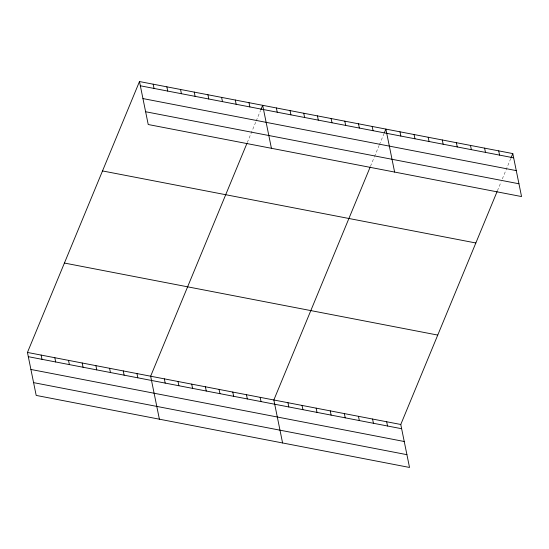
<?xml version="1.0" encoding="UTF-8"?>
<svg xmlns="http://www.w3.org/2000/svg" width="549" height="549" viewBox="0 0 549 549"><rect width="100%" height="100%" fill="white"/><g stroke="black" fill="none" stroke-linecap="round" stroke-linejoin="round"><path stroke-width="0.41" stroke-dasharray="2.75 2.06" d="M247.276 142.568L255.903 121.706M256.211 120.958L260.521 110.534M370.472 166.34L374.171 157.398M374.48 156.657L379.098 145.478M379.407 144.737L384.026 133.558M497.401 190.832L501.1 181.891M502.328 178.912L510.652 158.798"/><path stroke-width="0.82" d="M497.092 191.58L400.777 424.48L409.52 467.453L36.193 395.417L27.45 352.437L139.48 81.547L512.807 153.583L521.55 196.563L148.223 124.52L139.48 81.547M246.968 143.31L150.646 376.209L159.388 419.189M260.83 109.786L262.676 105.319L271.419 148.292M370.163 167.081L273.848 399.988L282.591 442.961M384.334 132.817L385.878 129.09L394.621 172.07M510.954 158.057L512.807 153.583M140.345 85.788L513.672 157.831M142.946 98.573L516.273 170.609M145.622 111.742L518.949 183.778M102.512 170.938L475.839 242.981M64.418 263.046L437.745 335.082M27.45 352.437L400.777 424.48M28.315 356.685L401.642 428.721M30.916 369.463L404.242 441.506M33.592 382.632L406.919 454.675M498.705 150.865L499.569 155.106M484.602 148.141L485.46 152.389M470.493 145.423L471.358 149.664M456.391 142.699L457.255 146.94M442.288 139.974L443.153 144.222M428.186 137.257L429.05 141.498M414.083 134.532L414.948 138.78M399.981 131.815L400.845 136.056M372.188 126.448L373.052 130.696M358.497 123.806L359.362 128.054M344.813 121.164L345.671 125.412M331.122 118.522L331.987 122.77M386.674 421.756L387.532 426.003M317.432 115.88L318.296 120.128M372.565 419.038L373.43 423.279M303.741 113.245L304.606 117.486M358.463 416.314L359.327 420.561M290.057 110.603L290.922 114.844M344.36 413.596L345.225 417.837M276.367 107.961L277.231 112.202M330.258 410.872L331.122 415.113M316.155 408.147L317.02 412.395M248.992 102.677L249.85 106.918M302.053 405.43L302.918 409.671M235.301 100.035L236.166 104.276M287.951 402.705L288.808 406.953M221.611 97.393L222.475 101.64M207.927 94.751L208.785 98.998M260.157 397.346L261.022 401.587M194.236 92.108L195.101 96.356M246.467 394.704L247.331 398.945M180.546 89.466L181.41 93.714M232.776 392.061L233.641 396.303M166.855 86.824L167.72 91.072M219.092 389.419L219.957 393.66M153.171 84.182L154.036 88.43M205.401 386.777L206.266 391.025M191.711 384.135L192.575 388.383M178.027 381.493L178.885 385.741M164.336 378.851L165.201 383.099M136.962 373.567L137.82 377.815M123.271 370.932L124.136 375.173M109.58 368.29L110.445 372.531M95.89 365.648L96.754 369.889M82.206 363.006L83.071 367.247M68.515 360.364L69.38 364.605M54.825 357.722L55.689 361.963M41.141 355.079L42.005 359.327"/></g></svg>
